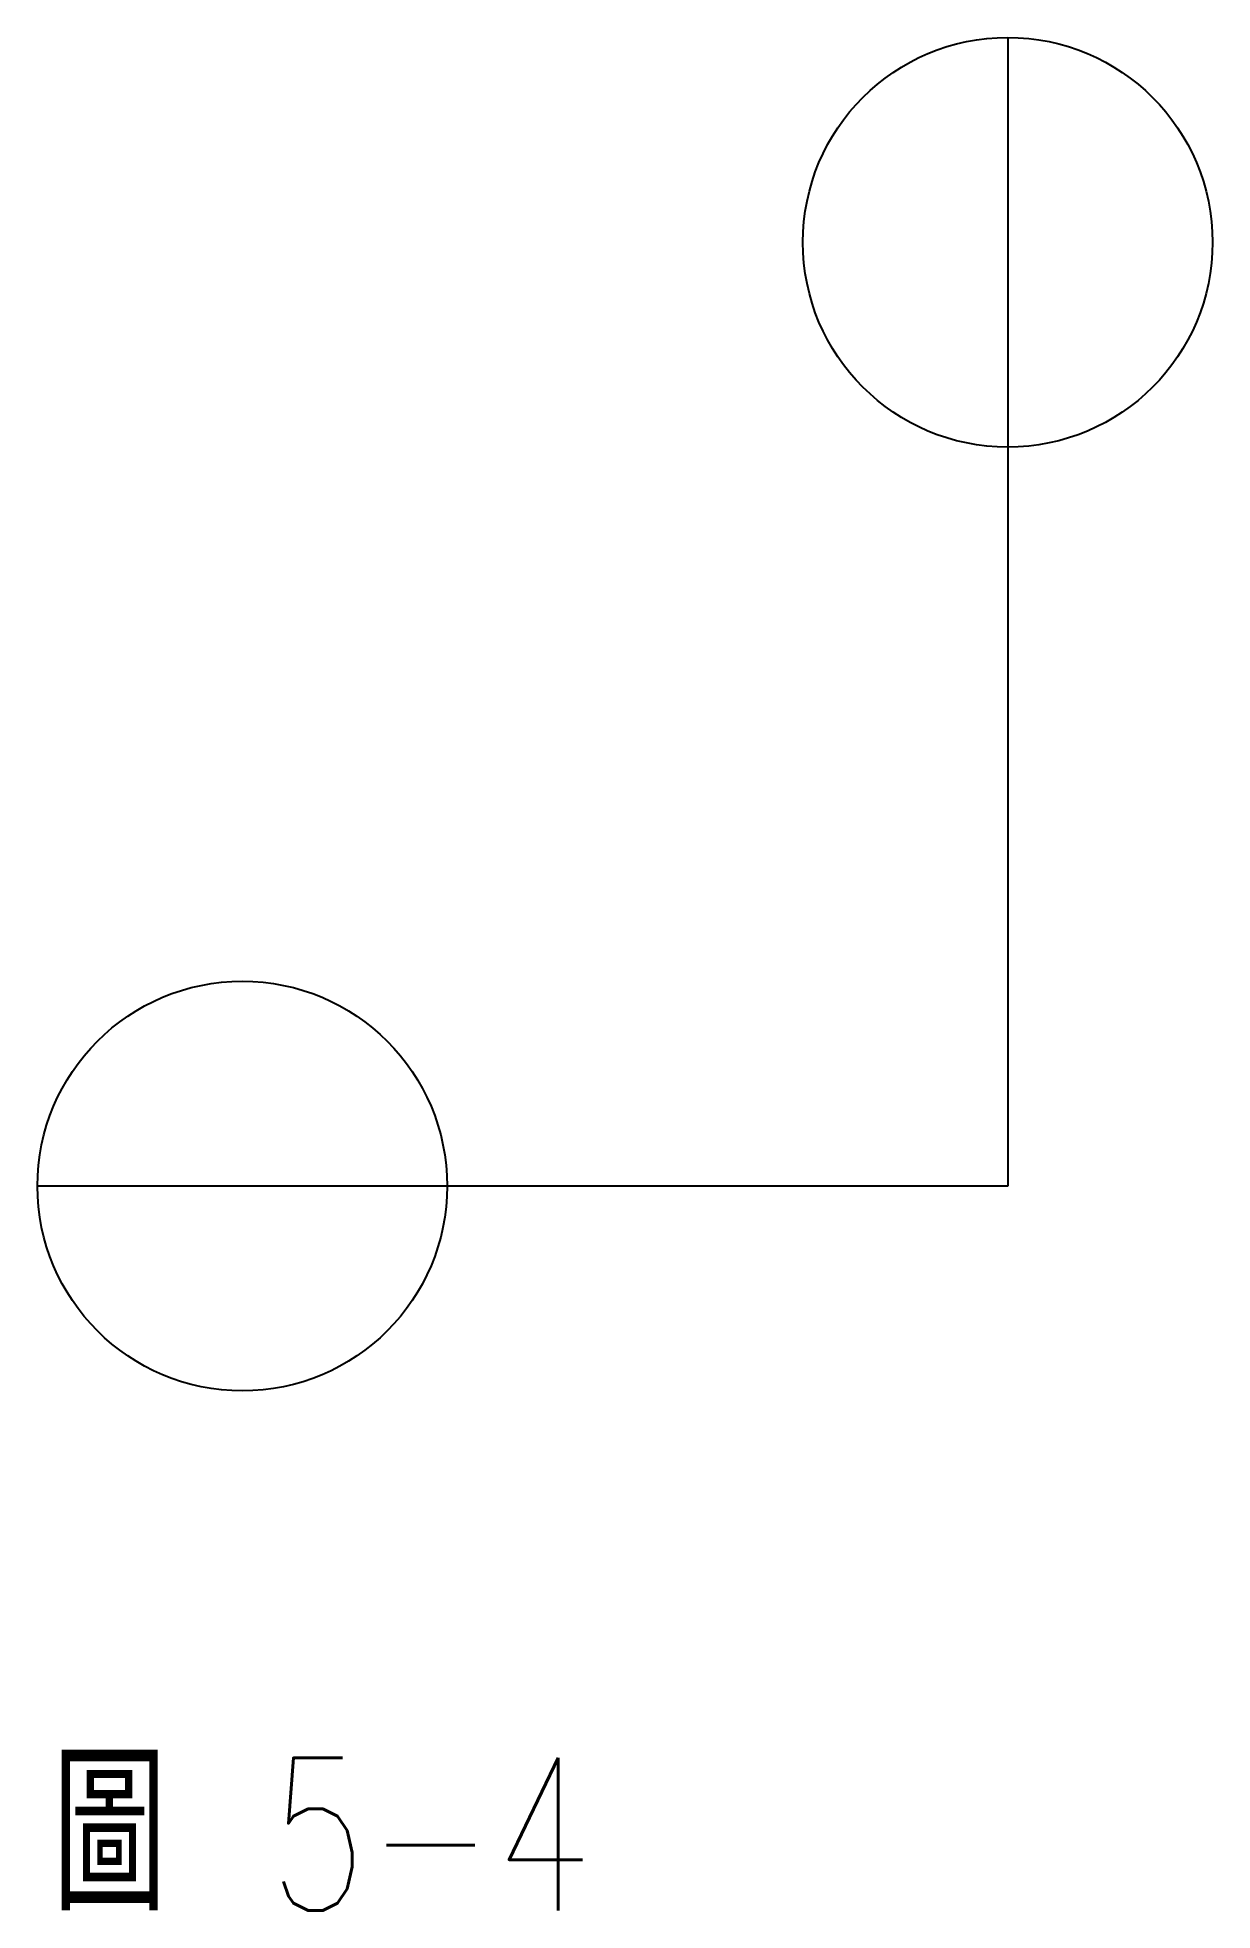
# Model space of a CAD drawing. Extents: x 156.2 to 179.3, y 441 to 477.9.
import ezdxf

# ---------------------------------------------------------------- set-up
doc = ezdxf.new("R2010")
doc.units = 0
doc.layers.add('輪廓線', color=7, linetype='CONTINUOUS')
doc.styles.add('CNS', font='txt.shx', dxfattribs={"width": 0.75, "height": 3, "bigfont": 'chineset.shx'})

msp = doc.modelspace()

# ---------------------------------------------------------------- linework, layer by layer
at = {"layer": '輪廓線'}
for p, q in [((175.313, 477.853), (175.313, 455.262)), ((175.313, 455.262), (156.229, 455.262))]:
    msp.add_line(p, q, dxfattribs=at)
for centre in [(175.313, 473.824), (160.258, 455.262)]:
    msp.add_circle(centre, 4.029, dxfattribs=at)

# ---------------------------------------------------------------- texts
at = {"layer": '輪廓線', "style": 'CNS', "width": 0.75}
msp.add_text('圖 5-4', height=3, dxfattribs=at).set_placement((156.524, 441.013))

doc.saveas('drawing.dxf')
